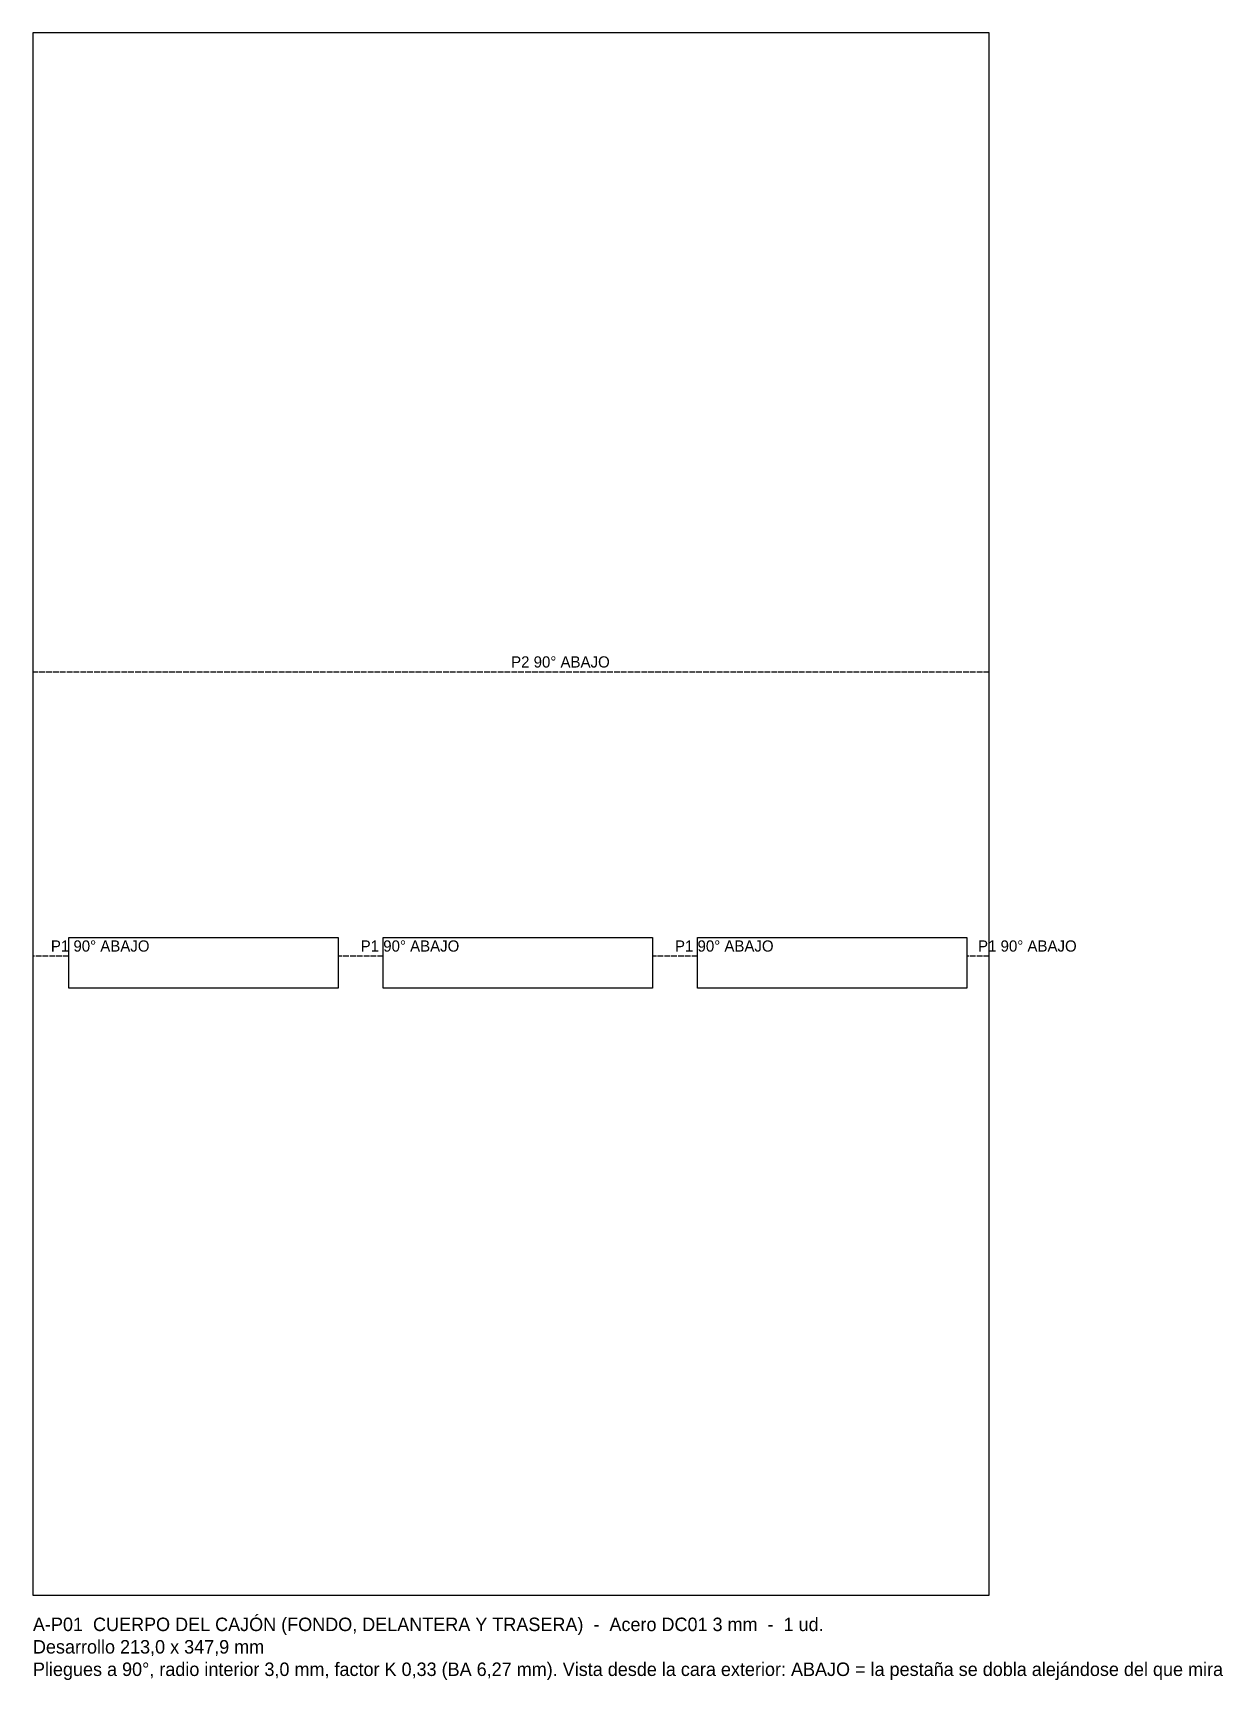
# Model space of a CAD drawing. Header units: millimetres. Extents: x 0 to 265, y -19 to 348.
import ezdxf

# ---------------------------------------------------------------- set-up
doc = ezdxf.new("R2010")
doc.units = ezdxf.units.MM
doc.linetypes.add('DASHED', pattern=[1.524, 1.27, -0.254])
for name, color, linetype in [('CORTE', 7, 'CONTINUOUS'), ('PLIEGUES', 1, 'DASHED'), ('TEXTO', 3, 'CONTINUOUS')]:
    doc.layers.add(name, color=color, linetype=linetype)

msp = doc.modelspace()

# ---------------------------------------------------------------- linework, layer by layer
at = {"layer": 'CORTE'}
for p, q in [((213, 347.93), (0, 347.93)), ((0, 347.93), (0, 0)), ((213, 0), (213, 347.93)), ((8, 135.2), (8, 146.47)), ((8, 146.47), (68, 146.47)), ((68, 146.47), (68, 135.2)), ((78, 135.2), (78, 146.47)), ((78, 146.47), (138, 146.47)), ((138, 146.47), (138, 135.2)), ((148, 135.2), (148, 146.47)), ((148, 146.47), (208, 146.47)), ((208, 146.47), (208, 135.2)), ((68, 135.2), (8, 135.2)), ((138, 135.2), (78, 135.2)), ((208, 135.2), (148, 135.2)), ((0, 0), (213, 0))]:
    msp.add_line(p, q, dxfattribs=at)
at = {"layer": 'PLIEGUES', "linetype": 'DASHED'}
for p, q in [((213, 205.6), (0, 205.6)), ((8, 142.33), (0, 142.33)), ((78, 142.33), (68, 142.33)), ((148, 142.33), (138, 142.33)), ((213, 142.33), (208, 142.33))]:
    msp.add_line(p, q, dxfattribs=at)

# ---------------------------------------------------------------- texts
at = {"layer": 'TEXTO'}
for s, height, p in [('P2 90° ABAJO', 2.5, (106.5, 206.6)), ('P1 90° ABAJO', 2.5, (4, 143.33)), ('P1 90° ABAJO', 2.5, (73, 143.33)), ('P1 90° ABAJO', 2.5, (143, 143.33)), ('P1 90° ABAJO', 2.5, (210.5, 143.33)), ('A-P01  CUERPO DEL CAJÓN (FONDO, DELANTERA Y TRASERA)  -  Acero DC01 3 mm  -  1 ud.', 3, (0, -8)), ('Desarrollo 213,0 x 347,9 mm', 3, (0, -13)), ('Pliegues a 90°, radio interior 3,0 mm, factor K 0,33 (BA 6,27 mm). Vista desde la cara exterior: ABAJO = la pestaña se dobla alejándose del que mira', 3, (0, -18))]:
    msp.add_text(s, height=height, dxfattribs=at).set_placement(p)

doc.saveas('drawing.dxf')
